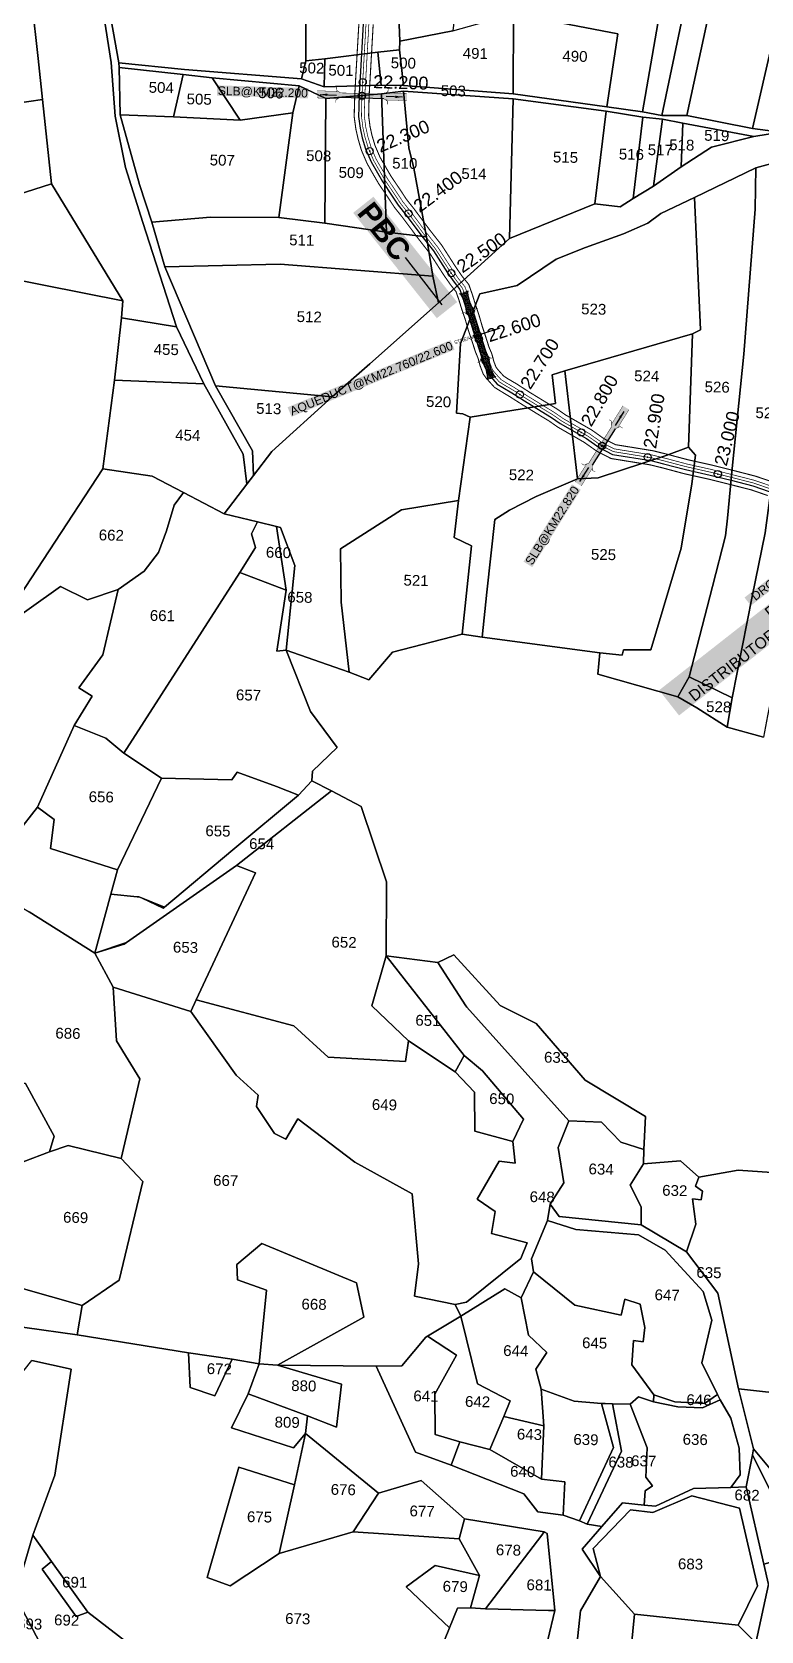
# Model space of a CAD drawing. Header units: inches. Extents: x 191080 to 197844, y 1603242 to 1613996.
# Drawn here: x 193348 to 194361, y 1606193 to 1608416 of the extents above; entities that cross this region are included whole.
import ezdxf
from ezdxf.enums import TextEntityAlignment as Align

# ---------------------------------------------------------------- set-up
doc = ezdxf.new("R2010")
doc.units = ezdxf.units.IN
doc.header["$LTSCALE"] = 15
doc.header["$MEASUREMENT"] = 0
doc.header["$PDMODE"] = 32
doc.header["$PDSIZE"] = 10
doc.linetypes.add('ACAD_ISO02W100', pattern=[15, 12, -3])
doc.linetypes.add('HIDDEN2', pattern=[0.1875, 0.125, -0.0625])
for name, color, linetype in [('CANAL1', 7, 'Continuous'), ('CSMark', 72, 'Continuous'), ('PAPER SIZE', 5, 'Continuous'), ('PLOT', 7, 'Continuous'), ('PLOT NO', 7, 'Continuous'), ('STRUCTURE', 5, 'Continuous'), ('text2', 7, 'Continuous')]:
    doc.layers.add(name, color=color, linetype=linetype)
doc.styles.get("Standard").update_dxf_attribs({"font": 'arial.ttf'})
doc.dimstyles.get("Standard").update_dxf_attribs({"dimtxt": 0.18, "dimasz": 0.18, "dimexe": 0.18, "dimexo": 0.0625, "dimgap": 0.09, "dimtad": 0, "dimtih": 1, "dimtoh": 1, "dimdec": 4, "dimzin": 0, "dimdsep": 46, "dimtxsty": 'Standard', "dimcen": 0.09, "dimadec": 0, "dimazin": 0, "dimtfac": 1, "dimtdec": 4, "dimtofl": 0, "dimtmove": 0, "dimatfit": 3, "dimfxl": 1, "dimtolj": 1, "dimtzin": 0, "dimarcsym": 0})

# ---------------------------------------------------------------- blocks, each defined once
blk = doc.blocks.new('SLB')
at = {"layer": 'STRUCTURE'}
h = blk.add_hatch(dxfattribs=at)
h.set_pattern_fill('DOTS', color=6, scale=20, angle=320.3722, style=0)
h.set_pattern_definition([(320.372247934, (-159.4327, -72.9564), (1.2786241598, 0.5641323054), [0, -1.25])])
h.paths.add_polyline_path([(769699.5, 1706871.1), (769699.5, 1706861.1), (769729.1, 1706861.1), (769732.1, 1706863.1), (769792.1, 1706863.1), (769795.1, 1706861.1), (769824.7, 1706861.1), (769824.7, 1706871.1), (769795.1, 1706871.1), (769792.1, 1706869.1), (769732.1, 1706869.1), (769729.1, 1706871.1)])
at = {"layer": 'STRUCTURE', "color": 6, "linetype": 'ACAD_ISO02W100', "ltscale": 0.5, "const_width": 0.5}
for points in [[(769699.5, 1706871.1), (769729.1, 1706871.1)], [(769795.1, 1706871.1), (769824.7, 1706871.1)], [(769699.5, 1706861.1), (769729.1, 1706861.1)], [(769795.1, 1706861.1), (769824.7, 1706861.1)]]:
    blk.add_lwpolyline(points, dxfattribs=at)
at = {"layer": 'STRUCTURE', "color": 6, "const_width": 0.628}
for points in [[(769726.1, 1706877.1), (769726.1, 1706873.1), (769732.1, 1706869.1), (769792.1, 1706869.1), (769798.1, 1706873.1), (769798.1, 1706877.1)], [(769726.1, 1706855.1), (769726.1, 1706859.1), (769732.1, 1706863.1), (769792.1, 1706863.1), (769798.1, 1706859.1), (769798.1, 1706855.1)]]:
    blk.add_lwpolyline(points, dxfattribs=at)
at = {"layer": 'STRUCTURE', "color": 6}
blk.add_lwpolyline([(769732.1, 1706863.1), (769792.1, 1706863.1)], dxfattribs=at)
blk.add_lwpolyline([(769732.1, 1706863.1), (769792.1, 1706863.1)], dxfattribs=at)
at = {"layer": 'STRUCTURE', "color": 0}
blk.add_circle((769762.1, 1706866.1), 1.24, dxfattribs=at)
for points in [[(769703.8, 1706866), (769726.7, 1706866)], [(769818.6, 1706865.8), (769795.7, 1706865.8)]]:
    blk.add_leader(points, dimstyle='Standard', override={"dimasz": 10, "dimgap": 0.09, "dimtad": 0}, dxfattribs=at)
blk = doc.blocks.new('AQUEDUCT')
at = {"layer": 'STRUCTURE'}
h = blk.add_hatch(dxfattribs=at)
h.set_pattern_fill('DASH', color=256, scale=8, angle=-90, style=0)
h.set_pattern_definition([(270, (-1706662.7411, 769762.6106), (1, -1), [1, -1])])
edge = h.paths.add_edge_path()
edge.add_spline(control_points=[(6.5, -63.1), (6.2, -62.6), (5.2, -61.2), (4.6, -58.3), (4.1, -54.4), (3.3, -48.8), (4.1, -41.4), (5.4, -35.8), (6, -33)], knot_values=[0, 0, 0, 0, 1.613557, 5.24513, 8.624976, 13.470124, 22.190216, 30.746377, 30.746377, 30.746377, 30.746377], degree=3, periodic=0)
edge.add_line((6, -33), (4, -30))
edge.add_line((4, -30), (4, 30))
edge.add_line((4, 30), (6, 33))
edge.add_spline(control_points=[(6, 33), (5.3, 35.8), (3.9, 41.3), (2.8, 48.7), (3.5, 54.4), (3.9, 58.3), (4.4, 61.2), (5.4, 62.6), (5.7, 63.1)], knot_values=[0, 0, 0, 0, 8.556161, 17.276253, 22.121402, 25.501247, 29.13282, 30.746377, 30.746377, 30.746377, 30.746377], degree=3, periodic=0)
edge.add_line((5.7, 63.1), (-6.5, 63.1))
edge.add_spline(control_points=[(-6.5, 63.1), (-6.2, 62.6), (-5.2, 61.2), (-4.6, 58.3), (-4.1, 54.4), (-3.3, 48.8), (-4.1, 41.4), (-5.4, 35.8), (-6, 33)], knot_values=[0, 0, 0, 0, 1.613557, 5.24513, 8.624976, 13.470124, 22.190216, 30.746377, 30.746377, 30.746377, 30.746377], degree=3, periodic=0)
edge.add_line((-6, 33), (-4, 30))
edge.add_line((-4, 30), (-4, -30))
edge.add_line((-4, -30), (-6, -33))
edge.add_spline(control_points=[(-6, -33), (-5.3, -35.8), (-3.9, -41.3), (-2.8, -48.7), (-3.5, -54.4), (-3.9, -58.3), (-4.4, -61.2), (-5.4, -62.6), (-5.7, -63.1)], knot_values=[0, 0, 0, 0, 8.556161, 17.276253, 22.121402, 25.501247, 29.13282, 30.746377, 30.746377, 30.746377, 30.746377], degree=3, periodic=0)
edge.add_line((-5.7, -63.1), (6.5, -63.1))
blk.add_circle((0, 0), 0.938)
at = {"layer": 'STRUCTURE', "const_width": 0.628}
for points in [[(-12, 36), (-8, 36), (-4, 30), (-4, -30), (-8, -36), (-12, -36)], [(12, 36), (8, 36), (4, 30), (4, -30), (8, -36), (12, -36)]]:
    blk.add_lwpolyline(points, dxfattribs=at)
at = {"layer": 'STRUCTURE', "color": 3}
for points in [[(-4, 30), (-4, -30)], [(-4, 30), (-4, -30)], [(4, 30), (4, -30)]]:
    blk.add_lwpolyline(points, dxfattribs=at)
at = {"layer": 'STRUCTURE'}
for points in [[(-6.5, 63.1), (-5.7, 61.7), (-4.7, 58.2), (-4.2, 54.9), (-3.6, 50.1), (-4.3, 41.4), (-6, 33)], [(5.7, 63.1), (4.8, 61.7), (3.9, 58.2), (3.5, 54.8), (3.1, 50), (4, 41.3), (6, 33)], [(-5.7, -63.1), (-4.8, -61.7), (-3.9, -58.2), (-3.5, -54.8), (-3.1, -50), (-4, -41.3), (-6, -33)], [(6.5, -63.1), (5.7, -61.7), (4.7, -58.2), (4.2, -54.9), (3.6, -50.1), (4.3, -41.4), (6, -33)]]:
    blk.add_spline(points, degree=3, dxfattribs=at)
at = {"layer": 'STRUCTURE', "color": 0}
blk.add_text('STREAM', height=5, dxfattribs=at).set_placement((-19.7, -0.1), align=Align.MIDDLE_CENTER)
for points in [[(32.5, 0.1), (5.8, 0)], [(0.4, -62), (0.1, -38.2)]]:
    blk.add_leader(points, dimstyle='Standard', override={"dimasz": 10, "dimgap": 0.09, "dimtad": 0}, dxfattribs=at)
blk = doc.blocks.new('PBC')
at = {"layer": 'STRUCTURE', "color": 5, "insert": (13.6, 8.7), "char_height": 30, "width": 181.057, "attachment_point": 1, "rotation": 325.6347, "bg_fill": 1, "box_fill_scale": 1.1, "bg_fill_color": 7, "bg_fill_true_color": 16777215, "bg_fill_transparency": 0}
blk.add_mtext('{\\fArial|b1|i0|c0|p34;\\C256;PBC}', dxfattribs=at)
at = {"layer": 'PAPER SIZE'}
blk.add_leader([(148.6, -102.5), (80.6, -54.7)], dimstyle='Standard', override={"dimasz": 40, "dimgap": 0.09, "dimtad": 0, "dimtfill": 2, "dimtfillclr": 5}, dxfattribs=at)

msp = doc.modelspace()

# ---------------------------------------------------------------- linework, layer by layer
at = {"layer": 'CANAL1', "color": 200, "const_width": 1.5}
for points in [[(193802.5, 1608427.1), (193798.2, 1608353.3), (193796.9, 1608330.3), (193796.3, 1608311), (193796, 1608297.7), (193798.3, 1608280.8), (193801.4, 1608266.9), (193806.1, 1608251), (193814, 1608232.6), (193823.1, 1608216.6), (193830.1, 1608204.6), (193843.9, 1608184.1), (193852.4, 1608171.2), (193863, 1608158), (193874.5, 1608142.6), (193885.1, 1608128.3), (193901.2, 1608107.7), (193920.5, 1608077.7), (193930, 1608064.1), (193937.5, 1608054.6), (193941.4, 1608043.6), (193945.4, 1608030.4), (193950.1, 1608016.8), (193955.1, 1607999.6), (193959.5, 1607986.5), (193964.7, 1607970.5), (193968.3, 1607961.8), (193970.9, 1607951.9), (193975.3, 1607940.1), (193979.6, 1607934.3), (193984.5, 1607928.8), (193991, 1607921.6), (193999.4, 1607916.4), (194011.7, 1607909), (194029.3, 1607897.8), (194052.7, 1607883.4), (194066.9, 1607874.8), (194078.9, 1607866.4), (194115.5, 1607845.3), (194133.3, 1607832.8), (194152.9, 1607822.7), (194207.1, 1607813.9), (194224.4, 1607809.7), (194254.9, 1607801.5), (194289.6, 1607793.8), (194318.7, 1607786.5), (194348.2, 1607779), (194370.8, 1607771.2)], [(193822.4, 1608426.2), (193818.2, 1608352.2), (193816.9, 1608329.5), (193816.3, 1608310.5), (193816.1, 1608298.8), (193818, 1608284.3), (193820.7, 1608271.9), (193824.9, 1608257.8), (193831.9, 1608241.5), (193840.5, 1608226.6), (193847.1, 1608215.2), (193860.6, 1608195.2), (193868.6, 1608183), (193878.8, 1608170.2), (193890.5, 1608154.5), (193901, 1608140.4), (193917.5, 1608119.4), (193937.2, 1608088.8), (193946, 1608076), (193955.3, 1608064.5), (193960.5, 1608049.8), (193964.5, 1608036.5), (193969.2, 1608022.9), (193974.2, 1608005.6), (193978.5, 1607992.8), (193983.4, 1607977.4), (193987.3, 1607968.3), (193990, 1607957.9), (193993.1, 1607949.7), (193995.2, 1607946.9), (193999.3, 1607942.2), (194004, 1607937.1), (194009.8, 1607933.4), (194022.2, 1607926.1), (194039.9, 1607914.7), (194063.1, 1607900.5), (194077.8, 1607891.6), (194089.7, 1607883.3), (194126.3, 1607862.2), (194143.6, 1607849.9), (194159.2, 1607841.9), (194211.1, 1607833.5), (194229.3, 1607829), (194259.6, 1607821), (194294.2, 1607813.3), (194323.6, 1607805.9), (194353.9, 1607798.1), (194377.3, 1607790.2)]]:
    msp.add_lwpolyline(points, dxfattribs=at)
at = {"layer": 'CANAL1', "color": 5}
msp.add_lwpolyline([(193808.4, 1608426.8), (193804.2, 1608353), (193802.9, 1608330.1), (193802.3, 1608310.9), (193802.1, 1608298), (193804.2, 1608281.9), (193807.2, 1608268.4), (193811.7, 1608253.1), (193819.4, 1608235.2), (193828.3, 1608219.6), (193835.2, 1608207.8), (193848.9, 1608187.4), (193857.3, 1608174.8), (193867.7, 1608161.6), (193879.3, 1608146.2), (193889.8, 1608131.9), (193906.1, 1608111.2), (193925.5, 1608081), (193934.8, 1608067.6), (193942.9, 1608057.6), (193947.1, 1608045.4), (193951.1, 1608032.2), (193955.8, 1608018.6), (193960.8, 1608001.4), (193965.2, 1607988.4), (193970.3, 1607972.6), (193974, 1607963.8), (193976.7, 1607953.7), (193980.7, 1607943), (193984.2, 1607938.1), (193988.9, 1607932.8), (193994.9, 1607926.2), (194002.5, 1607921.5), (194014.9, 1607914.1), (194032.5, 1607902.9), (194055.8, 1607888.6), (194070.2, 1607879.8), (194082.2, 1607871.5), (194118.7, 1607850.4), (194136.4, 1607837.9), (194154.8, 1607828.4), (194208.3, 1607819.8), (194225.9, 1607815.5), (194256.3, 1607807.4), (194291, 1607799.7), (194320.2, 1607792.4), (194349.9, 1607784.7), (194372.8, 1607776.9)], dxfattribs=at)
at = {"layer": 'CANAL1', "color": 1, "linetype": 'HIDDEN2', "ltscale": 4, "const_width": 1}
msp.add_lwpolyline([(193812.4, 1608426.6), (193808.2, 1608352.8), (193806.9, 1608329.9), (193806.3, 1608310.8), (193806.1, 1608298.3), (193808.1, 1608282.6), (193811, 1608269.4), (193815.5, 1608254.4), (193817.5, 1608249.8), (193823, 1608237), (193831.8, 1608221.6), (193838.6, 1608209.9), (193852.3, 1608189.6), (193860.5, 1608177.1), (193870.9, 1608164.1), (193882.5, 1608148.6), (193893, 1608134.3), (193909.3, 1608113.5), (193928.9, 1608083.2), (193931, 1608080.2), (193938, 1608070), (193946.4, 1608059.6), (193951, 1608046.7), (193954.9, 1608033.5), (193959.6, 1608019.8), (193964.6, 1608002.6), (193969, 1607989.7), (193974.1, 1607974), (193977.8, 1607965.1), (193980.5, 1607954.9), (193984.2, 1607944.9), (193987.4, 1607940.6), (193991.9, 1607935.5), (193997.5, 1607929.3), (194004.6, 1607924.9), (194017, 1607917.6), (194034.6, 1607906.3), (194057.9, 1607892), (194072.4, 1607883.2), (194084.3, 1607874.8), (194120.9, 1607853.7), (194138.5, 1607841.4), (194156, 1607832.3), (194209.1, 1607823.7), (194226.9, 1607819.3), (194257.3, 1607811.3), (194291.9, 1607803.5), (194301.5, 1607801.1), (194321.2, 1607796.2), (194351.1, 1607788.6), (194374, 1607780.7)], dxfattribs=at)
at = {"layer": 'CANAL1', "color": 5, "const_width": 1}
msp.add_lwpolyline([(193816.4, 1608426.4), (193812.2, 1608352.5), (193810.9, 1608329.7), (193810.3, 1608310.7), (193810.1, 1608298.5), (193812.1, 1608283.3), (193814.9, 1608270.4), (193819.3, 1608255.8), (193826.5, 1608238.8), (193835.3, 1608223.6), (193842, 1608212), (193855.6, 1608191.9), (193863.7, 1608179.5), (193874, 1608166.5), (193885.7, 1608150.9), (193896.2, 1608136.7), (193912.6, 1608115.9), (193932.2, 1608085.5), (193941.2, 1608072.4), (193949.9, 1608061.5), (193954.8, 1608047.9), (193958.7, 1608034.7), (193963.4, 1608021.1), (193968.4, 1608003.8), (193972.8, 1607990.9), (193977.8, 1607975.3), (193981.6, 1607966.4), (193984.3, 1607956.1), (193987.8, 1607946.8), (193990.5, 1607943.1), (193994.9, 1607938.2), (194000.1, 1607932.4), (194006.7, 1607928.3), (194019.1, 1607921), (194036.7, 1607909.7), (194060, 1607895.4), (194074.6, 1607886.5), (194086.5, 1607878.2), (194123, 1607857.1), (194140.5, 1607844.8), (194157.3, 1607836.1), (194209.9, 1607827.6), (194227.8, 1607823.2), (194258.2, 1607815.1), (194292.8, 1607807.4), (194322.1, 1607800.1), (194352.2, 1607792.4), (194375.3, 1607784.5)], dxfattribs=at)
at = {"layer": 'PLOT'}
for points in [[(193338.4, 1608936.4), (193366.9, 1608931.3), (193374.8, 1608943.7), (193424.7, 1608942), (193446.5, 1608909.7), (193410.4, 1608880.6), (193406.3, 1608831.3), (193399.3, 1608734.8), (193426, 1608584.8), (193437.3, 1608506.5), (193458.1, 1608373), (193463.7, 1608298.7), (193477.9, 1608227), (193502.3, 1608150.9), (193549, 1608005.7), (193472.4, 1608018.2), (193472.4, 1608018.2), (193474.4, 1608041.9), (193375.4, 1608204.3), (193362.9, 1608321.5), (193356.8, 1608378.5), (193348, 1608457.7)], [(193445, 1608505.1), (193468.7, 1608372.7), (193469.1, 1608366.2), (193470.7, 1608300.3), (193497.8, 1608203.7), (193514.6, 1608151.4), (193532.6, 1608089.1), (193603.2, 1607923.5), (193654.6, 1607833.3), (193656.1, 1607799.2), (193656.1, 1607799.2), (193646.9, 1607787), (193641.7, 1607828.6), (193587.2, 1607926.7), (193549, 1608005.7), (193502.3, 1608150.9), (193477.9, 1608227), (193463.7, 1608298.7), (193458.1, 1608373), (193437.3, 1608506.5)], [(194388.7, 1608276.3), (194351.4, 1608270.2), (194252.9, 1608288.9), (194224.3, 1608294.2), (194197.2, 1608297.2), (194146, 1608305.7), (194016.9, 1608322.6), (193864.6, 1608333.2), (193833.8, 1608329.8), (193756.7, 1608323.1), (193719.6, 1608340.5), (193598.7, 1608351.8), (193558.2, 1608356.7), (193469.1, 1608366.2), (193468.7, 1608372.7), (193560.3, 1608363.6), (193722.6, 1608350.5), (193754.3, 1608339.5), (193833.5, 1608341.7), (193864.4, 1608341), (194016.8, 1608329.7), (194147.2, 1608311.3), (194196.8, 1608304.6), (194223.8, 1608299.3), (194258.2, 1608299.5), (194349.6, 1608281.3), (194388.7, 1608276.3)], [(194426.8, 1608246.7), (194354.3, 1608226.7), (194268.9, 1608185.7), (194222, 1608163.3), (194204, 1608149.8), (194170.5, 1608134.8), (194117.6, 1608115.9), (194076.6, 1608100), (194022.7, 1608063.2), (193970.8, 1608051.7), (193943.6, 1607982.5), (193938.2, 1607885.7), (193946.9, 1607884.7), (193957.1, 1607880), (193940.8, 1607764.1), (193861.8, 1607751.2), (193776.9, 1607697.1), (193778.1, 1607623.1), (193789, 1607525.8), (193778.4, 1607529.5), (193701.5, 1607556.4), (193713.5, 1607674), (193693.4, 1607727), (193688, 1607728.3), (193661.7, 1607734.7), (193615.2, 1607746), (193646.9, 1607787), (193656.1, 1607799.2), (193681.3, 1607832.5), (193765.2, 1607908.6), (193817.8, 1607954.1), (193913.1, 1608039.2), (194011.7, 1608128.4), (194130.5, 1608176.6), (194165.9, 1608172.5), (194183.8, 1608184), (194212, 1608201.3), (194250.5, 1608227.9), (194292.6, 1608255.5), (194351.4, 1608270.2), (194388.7, 1608276.3)], [(194376.4, 1606830.1), (194329.6, 1606833.4), (194275, 1606823.8), (194249.7, 1606846.5), (194198, 1606842.1), (194198.8, 1606862.3), (194200.7, 1606908), (194116.9, 1606958.3), (194048.9, 1607037.3), (193999.1, 1607062.3), (193934.4, 1607132.8), (193912.2, 1607122), (193840.5, 1607131.5), (193840.9, 1607234), (193805.7, 1607339), (193764.6, 1607360.7), (193737, 1607374.6), (193738, 1607388.1), (193772.2, 1607420.8), (193735.3, 1607471.2), (193701.5, 1607556.4), (193778.4, 1607529.5), (193789, 1607525.8), (193816.3, 1607515), (193849.2, 1607553.3), (193946.2, 1607578.4), (193974, 1607574.1), (194137.2, 1607552.5), (194134.7, 1607522.7), (194245.9, 1607491.6), (194272.1, 1607475.9), (194314.2, 1607449.3), (194364.9, 1607435.4)], [(193298.6, 1607265.9), (193355.6, 1607337.8), (193378.9, 1607320.8), (193374, 1607280.5), (193467.1, 1607250.7), (193457.8, 1607217), (193435.5, 1607135.3), (193344, 1607192.3)], [(193192.2, 1606635.2), (193411.1, 1606604.6), (193565.8, 1606579.3), (193568.2, 1606531.2), (193602.1, 1606519.8), (193626.5, 1606570.5), (193663.8, 1606564.1), (193648.4, 1606522.7), (193625.5, 1606475.4), (193711.5, 1606447.3), (193728.5, 1606467.5), (193712.8, 1606395.9), (193635.5, 1606420.4), (193591.8, 1606267), (193623.4, 1606255.6), (193691.9, 1606300.7), (193794.6, 1606330.9), (193941.9, 1606321), (193970.2, 1606270.1), (193908.5, 1606283.8), (193868.3, 1606254), (193928.3, 1606197.4), (193885.4, 1606091.1)], [(193494.9, 1606165.5), (193425.9, 1606218.8), (193375.2, 1606289.5), (193349.1, 1606326), (193379.8, 1606409.6), (193402.6, 1606556.8), (193347.9, 1606568.7)], [(194055.3, 1606139.9), (194075, 1606221.1), (194075, 1606221.1), (194064.2, 1606328.3), (194060, 1606330.5), (193949.3, 1606348.6), (193889.1, 1606401.9), (193829.9, 1606384.3), (193728.5, 1606467.5), (193731.3, 1606491.8), (193771.5, 1606476.2), (193778.2, 1606536), (193689.2, 1606562.5), (193826.7, 1606561.1), (193881.3, 1606441.4), (193930.6, 1606423.4), (194032, 1606383.4), (194051.4, 1606358.6), (194086.3, 1606353.9), (194109.3, 1606345.9), (194120, 1606341.5), (194140.1, 1606338), (194112.7, 1606306.6), (194138.2, 1606268.7), (194110.4, 1606221), (194097.2, 1606094.9)], [(194491.5, 1606156), (194462.9, 1606224.4), (194393.1, 1606293.7), (194379.7, 1606377), (194349.7, 1606437.9), (194350.8, 1606446.1), (194402, 1606385), (194433.5, 1606297.5), (194475.1, 1606234), (194481.4, 1606221.3), (194490.7, 1606189)], [(194169.5, 1606050.6), (194185.6, 1606216.1), (194329.9, 1606200.8), (194354.4, 1606176.4)]]:
    msp.add_lwpolyline(points, dxfattribs=at)
for points in [[(193855.2, 1608508.1), (193851.5, 1608760.8), (193866.6, 1608750.6), (193970.5, 1608741.2), (193933.1, 1608417.2), (193859.2, 1608402.6), (193855.2, 1608508.1)], [(194265, 1608697.7), (194196.8, 1608304.6), (194147.2, 1608311.3), (194162.4, 1608412.8), (194017.2, 1608440.7), (194135, 1608553.1), (194222.4, 1608660.4), (194265, 1608697.7)], [(194223.8, 1608299.3), (194196.8, 1608304.6), (194265, 1608697.7), (194304.8, 1608685.9), (194223.8, 1608299.3)], [(194258.2, 1608299.5), (194223.8, 1608299.3), (194304.8, 1608685.9), (194341.5, 1608683.1), (194258.2, 1608299.5)], [(194349.6, 1608281.3), (194258.2, 1608299.5), (194341.5, 1608683.1), (194438.8, 1608667.7), (194349.6, 1608281.3)], [(194475.4, 1608661), (194388.7, 1608276.3), (194349.6, 1608281.3), (194438.8, 1608667.7), (194475.4, 1608661)], [(193722.6, 1608350.5), (193560.3, 1608363.6), (193468.7, 1608372.7), (193445, 1608505.1), (193565.9, 1608529.5), (193648.5, 1608551.1), (193697.1, 1608561.7), (193749.5, 1608559.3), (193729, 1608502.7), (193728.6, 1608375.7), (193722.6, 1608350.5)], [(192941.7, 1608441), (193141.6, 1608446.2), (193184.1, 1608448.7), (193348, 1608457.7), (193356.8, 1608378.5), (193362.9, 1608321.5), (193248.2, 1608305.2), (193254.9, 1608166.1), (193375.4, 1608204.3), (193474.4, 1608041.9), (193252.2, 1608086.1), (192941.5, 1608093.9), (192812.7, 1608096.1), (192780.3, 1608238.2), (192789.6, 1608333.9), (192793.5, 1608342.8), (192862, 1608502.9), (192941.7, 1608441)], [(193728.6, 1608375.7), (193729, 1608502.7), (193855.2, 1608508.1), (193859.2, 1608402.6), (193859, 1608390.9), (193828.9, 1608387.5), (193755.1, 1608378.3), (193728.6, 1608375.7)], [(194017.2, 1608440.7), (194016.8, 1608329.7), (193864.4, 1608341), (193859, 1608390.9), (193859.2, 1608402.6), (193933.1, 1608417.2), (194017.2, 1608440.7)], [(194147.2, 1608311.3), (194016.8, 1608329.7), (194017.2, 1608440.7), (194162.4, 1608412.8), (194147.2, 1608311.3)], [(193754.3, 1608339.5), (193755.1, 1608378.3), (193828.9, 1608387.5), (193833.5, 1608341.7), (193754.3, 1608339.5)], [(193833.5, 1608341.7), (193828.9, 1608387.5), (193859, 1608390.9), (193864.4, 1608341), (193833.5, 1608341.7)], [(193558.2, 1608356.7), (193544.9, 1608297.6), (193470.7, 1608300.3), (193469.1, 1608366.2), (193558.2, 1608356.7)], [(193598.7, 1608351.8), (193637.4, 1608293), (193544.9, 1608297.6), (193558.2, 1608356.7), (193598.7, 1608351.8)], [(193722.6, 1608350.5), (193728.6, 1608375.7), (193755.1, 1608378.3), (193754.3, 1608339.5), (193722.6, 1608350.5)], [(193719.6, 1608340.5), (193710.5, 1608303.1), (193637.4, 1608293), (193598.7, 1608351.8), (193719.6, 1608340.5)], [(193756.7, 1608323.1), (193755.3, 1608149.6), (193691.3, 1608157.7), (193710.5, 1608303.1), (193719.6, 1608340.5), (193756.7, 1608323.1)], [(193375.4, 1608204.3), (193254.9, 1608166.1), (193248.2, 1608305.2), (193362.9, 1608321.5), (193375.4, 1608204.3)], [(193841, 1608137.3), (193755.3, 1608149.6), (193756.7, 1608323.1), (193833.8, 1608329.8), (193841, 1608137.3)], [(193841, 1608137.3), (193833.8, 1608329.8), (193864.6, 1608333.2), (193871.9, 1608254.4), (193879, 1608226.2), (193896.7, 1608130.7), (193841, 1608137.3)], [(193905.4, 1608076), (193896.7, 1608130.7), (193879, 1608226.2), (193871.9, 1608254.4), (193864.6, 1608333.2), (194016.9, 1608322.6), (194011.7, 1608128.4), (193913.1, 1608039.2), (193905.4, 1608076)], [(194146, 1608305.7), (194130.5, 1608176.6), (194011.7, 1608128.4), (194016.9, 1608322.6), (194146, 1608305.7)], [(193710.5, 1608303.1), (193691.3, 1608157.7), (193596.4, 1608158.1), (193514.6, 1608151.4), (193497.8, 1608203.7), (193470.7, 1608300.3), (193544.9, 1608297.6), (193637.4, 1608293), (193710.5, 1608303.1)], [(194197.2, 1608297.2), (194183.8, 1608184), (194165.9, 1608172.5), (194130.5, 1608176.6), (194146, 1608305.7), (194197.2, 1608297.2)], [(194224.3, 1608294.2), (194212, 1608201.3), (194183.8, 1608184), (194197.2, 1608297.2), (194224.3, 1608294.2)], [(194250.5, 1608227.9), (194212, 1608201.3), (194224.3, 1608294.2), (194252.9, 1608288.9), (194250.5, 1608227.9)], [(194250.5, 1608227.9), (194252.9, 1608288.9), (194351.4, 1608270.2), (194292.6, 1608255.5), (194250.5, 1608227.9)], [(194426.8, 1608246.7), (194416.2, 1608134.5), (194401.6, 1607994.2), (194380.9, 1607819.6), (194367.1, 1607719.4), (194349.3, 1607631), (194321.2, 1607490.2), (194261.5, 1607519.3), (194294.2, 1607644.7), (194312.2, 1607715), (194315, 1607739.6), (194321.4, 1607808.6), (194337.5, 1607967.5), (194353.5, 1608169.5), (194354.3, 1608226.7), (194426.8, 1608246.7)], [(194463.1, 1608244.2), (194452.7, 1608142.1), (194413.3, 1607804.8), (194399, 1607680.2), (194412.8, 1607673.2), (194370.7, 1607465.2), (194364.9, 1607435.4), (194314.2, 1607449.3), (194321.2, 1607490.2), (194349.3, 1607631), (194367.1, 1607719.4), (194380.9, 1607819.6), (194401.6, 1607994.2), (194416.2, 1608134.5), (194426.8, 1608246.7), (194463.1, 1608244.2)], [(194354.3, 1608226.7), (194353.5, 1608169.5), (194337.5, 1607967.5), (194321.4, 1607808.6), (194315, 1607739.6), (194312.2, 1607715), (194294.2, 1607644.7), (194261.5, 1607519.3), (194245.9, 1607491.6), (194134.7, 1607522.7), (194137.2, 1607552.5), (194168.5, 1607549.1), (194170.3, 1607556.9), (194208.2, 1607556.8), (194250.4, 1607697.9), (194265.3, 1607787.3), (194270.6, 1607827.4), (194260.6, 1607838.6), (194266.4, 1607996.1), (194277.2, 1608001.7), (194268.9, 1608185.7), (194354.3, 1608226.7)], [(194268.9, 1608185.7), (194277.2, 1608001.7), (194266.4, 1607996.1), (194088.7, 1607944.7), (194071.3, 1607938.8), (194075.9, 1607899.2), (193957.1, 1607880), (193946.9, 1607884.7), (193938.2, 1607885.7), (193943.6, 1607982.5), (193970.8, 1608051.7), (194022.7, 1608063.2), (194076.6, 1608100), (194117.6, 1608115.9), (194170.5, 1608134.8), (194204, 1608149.8), (194222, 1608163.3), (194268.9, 1608185.7)], [(193896.7, 1608130.7), (193905.4, 1608076), (193693.1, 1608093), (193532.6, 1608089.1), (193514.6, 1608151.4), (193596.4, 1608158.1), (193691.3, 1608157.7), (193755.3, 1608149.6), (193841, 1608137.3), (193896.7, 1608130.7)], [(193297.1, 1607580.5), (193198.4, 1607660.1), (193087.6, 1607749.2), (192990.3, 1607793.5), (192927.5, 1607817.9), (192883.5, 1607887.7), (192849.8, 1607943.4), (192847.9, 1607949.3), (192812.7, 1608096.1), (192941.5, 1608093.9), (193252.2, 1608086.1), (193474.4, 1608041.9), (193472.4, 1608018.2), (193462.7, 1607931.4), (193446.8, 1607808.2), (193297.1, 1607580.5)], [(193532.6, 1608089.1), (193693.1, 1608093), (193905.4, 1608076), (193913.1, 1608039.2), (193817.8, 1607954.1), (193765.2, 1607908.6), (193603.2, 1607923.5), (193532.6, 1608089.1)], [(193462.7, 1607931.4), (193472.4, 1608018.2), (193549, 1608005.7), (193587.2, 1607926.7), (193462.7, 1607931.4)], [(194266.4, 1607996.1), (194260.6, 1607838.6), (194229.6, 1607826.9), (194135.2, 1607795.9), (194106.6, 1607794.2), (194088.7, 1607944.7), (194266.4, 1607996.1)], [(193957.1, 1607880), (194075.9, 1607899.2), (194071.3, 1607938.8), (194088.7, 1607944.7), (194106.6, 1607794.2), (194048.9, 1607769.7), (194011.9, 1607750.7), (193991.5, 1607738.1), (193980.4, 1607637), (193974, 1607574.1), (193946.2, 1607578.4), (193959.2, 1607701.3), (193935, 1607712.8), (193940.8, 1607764.1), (193957.1, 1607880)], [(193646.9, 1607787), (193615.2, 1607746), (193558.9, 1607775.3), (193515, 1607798), (193446.8, 1607808.2), (193462.7, 1607931.4), (193587.2, 1607926.7), (193641.7, 1607828.6), (193646.9, 1607787)], [(193603.2, 1607923.5), (193765.2, 1607908.6), (193681.3, 1607832.5), (193656.1, 1607799.2), (193654.6, 1607833.3), (193603.2, 1607923.5)], [(193974, 1607574.1), (193980.4, 1607637), (193991.5, 1607738.1), (194011.9, 1607750.7), (194048.9, 1607769.7), (194106.6, 1607794.2), (194135.2, 1607795.9), (194229.6, 1607826.9), (194260.6, 1607838.6), (194270.6, 1607827.4), (194265.3, 1607787.3), (194250.4, 1607697.9), (194208.2, 1607556.8), (194170.3, 1607556.9), (194168.5, 1607549.1), (194137.2, 1607552.5), (193974, 1607574.1)], [(193446.8, 1607808.2), (193515, 1607798), (193558.9, 1607775.3), (193545.8, 1607757.9), (193535, 1607722.2), (193524.1, 1607692), (193504.1, 1607665.9), (193467.8, 1607640.4), (193425.3, 1607626), (193387.6, 1607644.9), (193297.1, 1607580.5), (193446.8, 1607808.2)], [(193661.7, 1607734.7), (193653.4, 1607717.9), (193658.9, 1607698.8), (193636.9, 1607664.3), (193475.6, 1607413.3), (193451, 1607433.9), (193406.8, 1607451.4), (193431.8, 1607492.5), (193413.2, 1607504.1), (193446.6, 1607549.9), (193467.8, 1607640.4), (193504.1, 1607665.9), (193524.1, 1607692), (193535, 1607722.2), (193545.8, 1607757.9), (193558.9, 1607775.3), (193615.2, 1607746), (193661.7, 1607734.7)], [(193789, 1607525.8), (193778.1, 1607623.1), (193776.9, 1607697.1), (193861.8, 1607751.2), (193940.8, 1607764.1), (193935, 1607712.8), (193959.2, 1607701.3), (193946.2, 1607578.4), (193849.2, 1607553.3), (193816.3, 1607515), (193789, 1607525.8)], [(193661.7, 1607734.7), (193688, 1607728.3), (193701.5, 1607639.6), (193636.9, 1607664.3), (193658.9, 1607698.8), (193653.4, 1607717.9), (193661.7, 1607734.7)], [(193701.5, 1607639.6), (193688, 1607728.3), (193693.4, 1607727), (193713.5, 1607674), (193701.5, 1607556.4), (193688.3, 1607554.8), (193701.5, 1607639.6)], [(193475.6, 1607413.3), (193636.9, 1607664.3), (193701.5, 1607639.6), (193688.3, 1607554.8), (193701.5, 1607556.4), (193735.3, 1607471.2), (193772.2, 1607420.8), (193738, 1607388.1), (193737, 1607374.6), (193718.4, 1607354.6), (193687.9, 1607366.6), (193633.2, 1607386.8), (193625.7, 1607376.1), (193528.1, 1607378.5), (193475.6, 1607413.3)], [(193133.3, 1607309.5), (193138.2, 1607342.1), (193163, 1607499.2), (193297.1, 1607580.5), (193387.6, 1607644.9), (193425.3, 1607626), (193467.8, 1607640.4), (193446.6, 1607549.9), (193413.2, 1607504.1), (193431.8, 1607492.5), (193406.8, 1607451.4), (193355.6, 1607337.8), (193298.6, 1607265.9), (193133.3, 1607309.5)], [(194245.9, 1607491.6), (194261.5, 1607519.3), (194321.2, 1607490.2), (194314.2, 1607449.3), (194272.1, 1607475.9), (194245.9, 1607491.6)], [(193467.1, 1607250.7), (193374, 1607280.5), (193378.9, 1607320.8), (193355.6, 1607337.8), (193406.8, 1607451.4), (193451, 1607433.9), (193475.6, 1607413.3), (193528.1, 1607378.5), (193467.1, 1607250.7)], [(193457.8, 1607217), (193467.1, 1607250.7), (193528.1, 1607378.5), (193625.7, 1607376.1), (193633.2, 1607386.8), (193687.9, 1607366.6), (193718.4, 1607354.6), (193627.2, 1607278.5), (193532.3, 1607199.2), (193500.2, 1607211.8), (193496.6, 1607213.4), (193494.4, 1607213.6), (193457.8, 1607217)], [(193500.2, 1607211.8), (193530.6, 1607197.7), (193532.3, 1607199.2), (193627.2, 1607278.5), (193718.4, 1607354.6), (193737, 1607374.6), (193764.6, 1607360.7), (193632.5, 1607256.7), (193479.7, 1607149.8), (193435.5, 1607135.3), (193457.8, 1607217), (193494.4, 1607213.6), (193496.6, 1607213.4), (193500.2, 1607211.8)], [(193576.4, 1607070.1), (193658.9, 1607246.7), (193632.5, 1607256.7), (193764.6, 1607360.7), (193805.7, 1607339), (193840.9, 1607234), (193840.5, 1607131.5), (193820.7, 1607061.8), (193871.6, 1607013.1), (193867.5, 1606984.3), (193759.7, 1606990.4), (193712.2, 1607034), (193576.4, 1607070.1)], [(193435.5, 1607135.3), (193476.2, 1607147.4), (193479.7, 1607149.8), (193632.5, 1607256.7), (193658.9, 1607246.7), (193576.4, 1607070.1), (193568.9, 1607054), (193461.2, 1607087.7), (193435.5, 1607135.3)], [(193532.3, 1607199.2), (193530.6, 1607197.7), (193500.2, 1607211.8), (193532.3, 1607199.2)], [(193532.3, 1607199.2), (193530.6, 1607197.7), (193500.2, 1607211.8), (193532.3, 1607199.2)], [(193435.5, 1607135.3), (193461.2, 1607087.7), (193465.8, 1607013.3), (193498, 1606960.3), (193471.9, 1606849.7), (193398.6, 1606867.5), (193372.3, 1606859.1), (193379, 1606880.9), (193338.9, 1606953.7), (193263.3, 1606966.5), (193267.5, 1607015.2), (193238.5, 1607022.7), (193236.7, 1607158.7), (193199.5, 1607161.3), (193208, 1607199.7), (193326.4, 1607197.4), (193336.2, 1607197.2), (193344, 1607192.3), (193435.5, 1607135.3)], [(193479.7, 1607149.8), (193476.2, 1607147.4), (193435.5, 1607135.3), (193479.7, 1607149.8)], [(193479.7, 1607149.8), (193476.2, 1607147.4), (193435.5, 1607135.3), (193479.7, 1607149.8)], [(193948.9, 1606992.9), (193936.5, 1606970.1), (193871.6, 1607013.1), (193820.7, 1607061.8), (193840.5, 1607131.5), (193948.9, 1606992.9)], [(193944.4, 1606630.3), (193936.3, 1606646.9), (193952.2, 1606649.9), (194027.8, 1606710.5), (194036.4, 1606732.2), (193986.9, 1606745.6), (193991.8, 1606775.8), (193966.7, 1606793), (193997.3, 1606846.1), (194019.9, 1606843.3), (194016.6, 1606873.3), (194031.2, 1606904.5), (193974.3, 1606971.5), (193948.9, 1606992.9), (193840.5, 1607131.5), (193912.2, 1607122), (193951.3, 1607061.9), (193952.7, 1607059.9), (194094.4, 1606901.8), (194079.4, 1606864.8), (194087.5, 1606815.6), (194068.5, 1606786.1), (194064.5, 1606763.6), (194042.3, 1606710.1), (194045, 1606691.9), (194028, 1606656), (194005.5, 1606668.5), (193944.4, 1606630.3)], [(193912.2, 1607122), (193934.4, 1607132.8), (193999.1, 1607062.3), (194048.9, 1607037.3), (194116.9, 1606958.3), (194200.7, 1606908), (194198.8, 1606862.3), (194166.4, 1606872.4), (194139.6, 1606900.1), (194094.4, 1606901.8), (193952.7, 1607059.9), (193951.3, 1607061.9), (193912.2, 1607122)], [(193689.2, 1606562.5), (193809.2, 1606628.9), (193799.3, 1606677), (193667.6, 1606731.6), (193632.8, 1606702.3), (193634, 1606681), (193673.9, 1606666.4), (193663.8, 1606564.1), (193626.5, 1606570.5), (193565.8, 1606579.3), (193411.1, 1606604.6), (193418, 1606645.5), (193469.5, 1606680.7), (193502, 1606817.6), (193471.9, 1606849.7), (193498, 1606960.3), (193465.8, 1607013.3), (193461.2, 1607087.7), (193568.9, 1607054), (193631.8, 1606965.3), (193662.5, 1606937.5), (193660.1, 1606922.1), (193685.1, 1606884.6), (193701, 1606876.5), (193717.7, 1606904.6), (193797.1, 1606844.5), (193876.5, 1606800.4), (193885.3, 1606703.2), (193879.7, 1606658.5), (193936.3, 1606646.9), (193944.4, 1606630.3), (193898.1, 1606602.8), (193895.8, 1606601.5), (193862.4, 1606561.4), (193826.7, 1606561.1), (193689.2, 1606562.5)], [(193936.3, 1606646.9), (193879.7, 1606658.5), (193885.3, 1606703.2), (193876.5, 1606800.4), (193797.1, 1606844.5), (193717.7, 1606904.6), (193701, 1606876.5), (193685.1, 1606884.6), (193660.1, 1606922.1), (193662.5, 1606937.5), (193631.8, 1606965.3), (193568.9, 1607054), (193576.4, 1607070.1), (193712.2, 1607034), (193759.7, 1606990.4), (193867.5, 1606984.3), (193871.6, 1607013.1), (193936.5, 1606970.1), (193963.2, 1606941.9), (193963.6, 1606887.7), (194016.6, 1606873.3), (194019.9, 1606843.3), (193997.3, 1606846.1), (193966.7, 1606793), (193991.8, 1606775.8), (193986.9, 1606745.6), (194036.4, 1606732.2), (194027.8, 1606710.5), (193952.2, 1606649.9), (193936.3, 1606646.9)], [(193936.5, 1606970.1), (193948.9, 1606992.9), (193974.3, 1606971.5), (194031.2, 1606904.5), (194016.6, 1606873.3), (193963.6, 1606887.7), (193963.2, 1606941.9), (193936.5, 1606970.1)], [(193223.2, 1606700.5), (193204.5, 1606665.7), (193139.7, 1606674.7), (193263.3, 1606966.5), (193338.9, 1606953.7), (193379, 1606880.9), (193372.3, 1606859.1), (193336, 1606845.1), (193325.9, 1606791.3), (193305.5, 1606774.1), (193285.2, 1606683), (193223.2, 1606700.5)], [(194068.5, 1606786.1), (194087.5, 1606815.6), (194079.4, 1606864.8), (194094.4, 1606901.8), (194139.6, 1606900.1), (194166.4, 1606872.4), (194198.8, 1606862.3), (194198, 1606842.1), (194179.4, 1606812.6), (194194.9, 1606782.4), (194195.1, 1606757.6), (194081, 1606769), (194068.5, 1606786.1)], [(193372.3, 1606859.1), (193398.6, 1606867.5), (193471.9, 1606849.7), (193502, 1606817.6), (193469.5, 1606680.7), (193418, 1606645.5), (193285.2, 1606683), (193305.5, 1606774.1), (193325.9, 1606791.3), (193336, 1606845.1), (193372.3, 1606859.1)], [(194195.1, 1606757.6), (194194.9, 1606782.4), (194179.4, 1606812.6), (194198, 1606842.1), (194249.7, 1606846.5), (194275, 1606823.8), (194270.2, 1606811.2), (194280.1, 1606804.3), (194278.5, 1606792.3), (194266, 1606793.5), (194270.9, 1606758.3), (194258.1, 1606719.7), (194195.1, 1606757.6)], [(194258.1, 1606719.7), (194270.9, 1606758.3), (194266, 1606793.5), (194278.5, 1606792.3), (194280.1, 1606804.3), (194270.2, 1606811.2), (194275, 1606823.8), (194329.6, 1606833.4), (194376.4, 1606830.1), (194468.9, 1606711.9), (194433.7, 1606664.8), (194476.9, 1606575), (194409.7, 1606520.5), (194330.2, 1606529.3), (194301.4, 1606662.3), (194258.1, 1606719.7)], [(194064.5, 1606763.6), (194064.5, 1606763.6), (194068.5, 1606786.1), (194081, 1606769), (194195.1, 1606757.6), (194258.1, 1606719.7), (194301.4, 1606662.3), (194330.2, 1606529.3), (194350.8, 1606446.1), (194349.7, 1606437.9), (194340.8, 1606393.1), (194319.4, 1606392.4), (194332.5, 1606410.1), (194330.9, 1606447), (194319.7, 1606488.6), (194304.8, 1606514), (194301.2, 1606521.6), (194279.4, 1606565.5), (194292.9, 1606624.7), (194281.1, 1606664.8), (194228.3, 1606722), (194191.3, 1606743.6), (194104.1, 1606751.1), (194064.5, 1606763.6)], [(194212.6, 1606521.2), (194182, 1606562.6), (194184, 1606596.8), (194197.7, 1606595), (194200, 1606614.9), (194193.4, 1606647.3), (194172.1, 1606654.3), (194167.1, 1606631.9), (194102.7, 1606645.6), (194045, 1606691.9), (194042.3, 1606710.1), (194064.5, 1606763.6), (194104.1, 1606751.1), (194191.3, 1606743.6), (194228.3, 1606722), (194281.1, 1606664.8), (194292.9, 1606624.7), (194279.4, 1606565.5), (194301.2, 1606521.6), (194282.8, 1606509.1), (194241.7, 1606511.4), (194212.6, 1606521.2)], [(193663.8, 1606564.1), (193673.9, 1606666.4), (193634, 1606681), (193632.8, 1606702.3), (193667.6, 1606731.6), (193799.3, 1606677), (193809.2, 1606628.9), (193689.2, 1606562.5), (193663.8, 1606564.1)], [(193223.2, 1606700.5), (193285.2, 1606683), (193418, 1606645.5), (193411.1, 1606604.6), (193192.2, 1606635.2), (193204.5, 1606665.7), (193223.2, 1606700.5)], [(194056.1, 1606529.1), (194048.5, 1606556.7), (194063.9, 1606579.9), (194038.5, 1606604.2), (194028, 1606656), (194045, 1606691.9), (194102.7, 1606645.6), (194167.1, 1606631.9), (194172.1, 1606654.3), (194193.4, 1606647.3), (194200, 1606614.9), (194197.7, 1606595), (194184, 1606596.8), (194182, 1606562.6), (194212.6, 1606521.2), (194212.1, 1606511.5), (194191.4, 1606518.2), (194179.8, 1606508.2), (194154.9, 1606508.8), (194144.9, 1606509), (194139.9, 1606509.3), (194101.9, 1606512.2), (194056.1, 1606529.1)], [(194003.8, 1606491), (194012.9, 1606512.8), (193967.4, 1606536.4), (193944.4, 1606630.3), (194005.5, 1606668.5), (194028, 1606656), (194038.5, 1606604.2), (194063.9, 1606579.9), (194048.5, 1606556.7), (194056.1, 1606529.1), (194059.6, 1606478.2), (194003.8, 1606491)], [(193898.1, 1606602.8), (193944.4, 1606630.3), (193967.4, 1606536.4), (194012.9, 1606512.8), (194003.8, 1606491), (193984.6, 1606445), (193942.9, 1606455.6), (193908.7, 1606466.1), (193908.2, 1606522), (193938.4, 1606576.4), (193898.1, 1606602.8)], [(193826.7, 1606561.1), (193862.4, 1606561.4), (193895.8, 1606601.5), (193898.1, 1606602.8), (193938.4, 1606576.4), (193908.2, 1606522), (193908.7, 1606466.1), (193942.9, 1606455.6), (193930.6, 1606423.4), (193881.3, 1606441.4), (193826.7, 1606561.1)], [(193565.8, 1606579.3), (193626.5, 1606570.5), (193602.1, 1606519.8), (193568.2, 1606531.2), (193565.8, 1606579.3)], [(193349.1, 1606326), (193324.9, 1606241.6), (193219.1, 1606335.7), (193254, 1606450.7), (193347.9, 1606568.7), (193402.6, 1606556.8), (193402.6, 1606556.8), (193379.8, 1606409.6), (193349.1, 1606326)], [(193402.6, 1606556.8), (193379.8, 1606409.6), (193349.1, 1606326), (193379.8, 1606409.6), (193402.6, 1606556.8)], [(193402.6, 1606556.8), (193379.8, 1606409.6), (193349.1, 1606326), (193379.8, 1606409.6), (193402.6, 1606556.8)], [(193663.8, 1606564.1), (193689.2, 1606562.5), (193778.2, 1606536), (193771.5, 1606476.2), (193731.3, 1606491.8), (193648.4, 1606522.7), (193663.8, 1606564.1)], [(193648.4, 1606522.7), (193731.3, 1606491.8), (193728.5, 1606467.5), (193711.5, 1606447.3), (193625.5, 1606475.4), (193648.4, 1606522.7)], [(194059.6, 1606478.2), (194056.1, 1606529.1), (194101.9, 1606512.2), (194139.9, 1606509.3), (194156.5, 1606447.7), (194109.3, 1606345.9), (194086.3, 1606353.9), (194088.9, 1606400.4), (194056.3, 1606404.1), (194059.6, 1606478.2)], [(194319.4, 1606392.4), (194267.8, 1606390.8), (194214.9, 1606366.3), (194199, 1606367.9), (194200.5, 1606387.9), (194210.6, 1606394.8), (194201.4, 1606406.7), (194203, 1606447.6), (194179.8, 1606508.2), (194191.4, 1606518.2), (194212.1, 1606511.5), (194245.9, 1606504.3), (194280.3, 1606503.2), (194304.8, 1606514), (194319.7, 1606488.6), (194330.9, 1606447), (194332.5, 1606410.1), (194319.4, 1606392.4)], [(194212.1, 1606511.5), (194212.6, 1606521.2), (194241.7, 1606511.4), (194282.8, 1606509.1), (194301.2, 1606521.6), (194304.8, 1606514), (194280.3, 1606503.2), (194245.9, 1606504.3), (194212.1, 1606511.5)], [(194409.7, 1606520.5), (194457.7, 1606487.1), (194518.6, 1606396.7), (194545, 1606334.5), (194433.5, 1606297.5), (194402, 1606385), (194350.8, 1606446.1), (194330.2, 1606529.3), (194409.7, 1606520.5)], [(193984.6, 1606445), (194003.8, 1606491), (194059.6, 1606478.2), (194056.3, 1606404.1), (193984.6, 1606445)], [(194139.9, 1606509.3), (194144.9, 1606509), (194154.9, 1606508.8), (194167.6, 1606442.7), (194120, 1606341.5), (194109.3, 1606345.9), (194156.5, 1606447.7), (194139.9, 1606509.3)], [(194154.9, 1606508.8), (194179.8, 1606508.2), (194203, 1606447.6), (194201.4, 1606406.7), (194210.6, 1606394.8), (194200.5, 1606387.9), (194199, 1606367.9), (194168.9, 1606370.9), (194140.1, 1606338), (194120, 1606341.5), (194167.6, 1606442.7), (194154.9, 1606508.8)], [(193691.9, 1606300.7), (193712.8, 1606395.9), (193728.5, 1606467.5), (193829.9, 1606384.3), (193794.6, 1606330.9), (193691.9, 1606300.7)], [(193930.6, 1606423.4), (193942.9, 1606455.6), (193984.6, 1606445), (194056.3, 1606404.1), (194088.9, 1606400.4), (194086.3, 1606353.9), (194051.4, 1606358.6), (194032, 1606383.4), (193930.6, 1606423.4)], [(194393.1, 1606293.7), (194365.6, 1606285.9), (194340.8, 1606393.1), (194349.7, 1606437.9), (194379.7, 1606377), (194393.1, 1606293.7)], [(193712.8, 1606395.9), (193691.9, 1606300.7), (193623.4, 1606255.6), (193591.8, 1606267), (193635.5, 1606420.4), (193712.8, 1606395.9)], [(193794.6, 1606330.9), (193829.9, 1606384.3), (193889.1, 1606401.9), (193949.3, 1606348.6), (193941.9, 1606321), (193794.6, 1606330.9)], [(194365.6, 1606285.9), (194371.9, 1606257.4), (194354.4, 1606176.4), (194329.9, 1606200.8), (194356.4, 1606255.7), (194331.7, 1606363.5), (194265.3, 1606380.6), (194211.2, 1606357.4), (194179.9, 1606361.3), (194128.1, 1606307.5), (194138.2, 1606268.7), (194112.7, 1606306.6), (194140.1, 1606338), (194168.9, 1606370.9), (194199, 1606367.9), (194214.9, 1606366.3), (194267.8, 1606390.8), (194319.4, 1606392.4), (194340.8, 1606393.1), (194365.6, 1606285.9)], [(194185.6, 1606216.1), (194138.2, 1606268.7), (194128.1, 1606307.5), (194179.9, 1606361.3), (194211.2, 1606357.4), (194265.3, 1606380.6), (194331.7, 1606363.5), (194356.4, 1606255.7), (194329.9, 1606200.8), (194185.6, 1606216.1)], [(193957.7, 1606224.9), (193970.2, 1606270.1), (193941.9, 1606321), (193949.3, 1606348.6), (194060, 1606330.5), (194056.6, 1606326), (193978.5, 1606223.6), (193957.7, 1606224.9)], [(193494.9, 1606165.5), (193440.5, 1606140.8), (193368.6, 1606157.7), (193324.9, 1606241.6), (193349.1, 1606326), (193375.2, 1606289.5), (193362.4, 1606278.8), (193409.5, 1606213.2), (193425.9, 1606218.8), (193494.9, 1606165.5)], [(193978.5, 1606223.6), (194056.6, 1606326), (194060, 1606330.5), (194064.2, 1606328.3), (194075, 1606221.1), (194066, 1606221.5), (193978.5, 1606223.6)], [(193425.9, 1606218.8), (193409.5, 1606213.2), (193362.4, 1606278.8), (193375.2, 1606289.5), (193425.9, 1606218.8)], [(194524.6, 1606134), (194496.8, 1606090.7), (194412.9, 1606143.9), (194387.3, 1606131.9), (194386.8, 1606153.6), (194354.4, 1606176.4), (194371.9, 1606257.4), (194365.6, 1606285.9), (194393.1, 1606293.7), (194462.9, 1606224.4), (194491.5, 1606156), (194524.6, 1606134)], [(193970.2, 1606270.1), (193957.7, 1606224.9), (193939.6, 1606224.5), (193928.3, 1606197.4), (193868.3, 1606254), (193908.5, 1606283.8), (193970.2, 1606270.1)], [(194138.2, 1606268.7), (194185.6, 1606216.1), (194169.5, 1606050.6), (194097.2, 1606094.9), (194110.4, 1606221), (194138.2, 1606268.7)], [(193324.9, 1606241.6), (193368.6, 1606157.7), (193331.5, 1606165.6), (193297.5, 1606200), (193324.9, 1606241.6)], [(193928.3, 1606197.4), (193939.6, 1606224.5), (193957.7, 1606224.9), (193978.5, 1606223.6), (194066, 1606221.5), (194075, 1606221.1), (194055.3, 1606139.9), (194083.1, 1606088.4), (194094.2, 1605978.8), (194041.4, 1606026.5), (193885.4, 1606091.1), (193928.3, 1606197.4)]]:
    msp.add_lwpolyline(points, close=True, dxfattribs=at)
at = {"layer": 'text2', "color": 3, "linetype": 'Continuous'}
for p in [(193807.8, 1608345.9), (193817.5, 1608249.8), (193871.5, 1608163.3), (193969.4, 1607988.5), (194026.2, 1607911.6), (194111.7, 1607859), (194203.9, 1607824.5), (194301.5, 1607801.1)]:
    msp.add_point(p, dxfattribs=at)
at = {"layer": 'text2', "color": 2, "linetype": 'Continuous'}
for p in [(193806.8, 1608327), (193817.5, 1608249.8), (193931, 1608080.2), (193967.6, 1607993.9), (194140.6, 1607840.2), (194301.5, 1607801.1)]:
    msp.add_point(p, dxfattribs=at)

# ---------------------------------------------------------------- block references
at = {"rotation": 17.51922462531502}
msp.add_blockref('AQUEDUCT', (193967.6, 1607993.9), dxfattribs=at)
at = {"layer": 'PAPER SIZE', "rotation": 342.8025477389276}
msp.add_blockref('PBC', (193806.7, 1608178.1, -8), dxfattribs=at)
at = {"layer": 'STRUCTURE', "color": 0}
for p, rotation in [((-625416.3, -75359.1), 358.3284685363691), ((1232423.2, 49669.9), 57.95180920095033)]:
    msp.add_blockref('SLB', p, dxfattribs=dict(at, rotation=rotation))

# ---------------------------------------------------------------- texts
at = {"layer": 'CSMark', "color": 1}
for s, rotation, p in [('22.200', 358.2832, (193822.4, 1608346.6)), ('22.300', 23.2331, (193828.6, 1608255.7)), ('22.400', 36.8197, (193881.6, 1608170.8)), ('22.500', 34.6606, (193941.4, 1608087.2)), ('22.600', 17.836, (193981.2, 1607992.8)), ('22.700', 57.3728, (194033.1, 1607922.2)), ('22.800', 59.9995, (194117.7, 1607870.1)), ('22.900', 80.7883, (194206.6, 1607836.9)), ('23.000', 75.9591, (194304.9, 1607813.3))]:
    msp.add_text(s, height=18, rotation=rotation, dxfattribs=at).set_placement(p, align=Align.MIDDLE_LEFT)
at = {"layer": 'PLOT NO', "color": 7}
for s, p in [('500', (193846.7, 1608365.3)), ('491', (193946.7, 1608378.7)), ('490', (194085.2, 1608374.7)), ('502', (193719.4, 1608358.4)), ('501', (193760, 1608355.1)), ('504', (193510.2, 1608331.2)), ('506', (193662.5, 1608323.8)), ('503', (193916.1, 1608326.6)), ('505', (193562.9, 1608315.1)), ('519', (194282.3, 1608264.5)), ('508', (193729, 1608236.3)), ('515', (194072.1, 1608234.3)), ('516', (194163.7, 1608238.5)), ('517', (194203.9, 1608244.5)), ('518', (194233.7, 1608251.4)), ('507', (193595, 1608230.2)), ('509', (193774.2, 1608213)), ('510', (193848.7, 1608225.8)), ('514', (193944.8, 1608211.4)), ('511', (193705.5, 1608119.1)), ('512', (193715.9, 1608012.5)), ('523', (194111.3, 1608023.2)), ('455', (193517.2, 1607967.1)), ('524', (194185, 1607930.2)), ('526', (194282.9, 1607914.9)), ('513', (193659.6, 1607884.9)), ('520', (193895.7, 1607894.5)), ('527', (194353.6, 1607878.9)), ('454', (193547.1, 1607847.9)), ('522', (194010.8, 1607792.8)), ('662', (193440.8, 1607709)), ('660', (193673.1, 1607684.9)), ('525', (194124.9, 1607682.1)), ('521', (193864.4, 1607646.1)), ('658', (193702.9, 1607622.7)), ('661', (193511.8, 1607597.1)), ('657', (193631.5, 1607486.7)), ('528', (194285, 1607470.4)), ('656', (193426.8, 1607345.2)), ('655', (193589, 1607297.8)), ('654', (193649.8, 1607280)), ('652', (193764.3, 1607143.1)), ('653', (193543.9, 1607136)), ('651', (193880.9, 1607034.4)), ('686', (193380.5, 1607016.5)), ('633', (194059.7, 1606983)), ('650', (193983.5, 1606925.5)), ('649', (193820.4, 1606917.2)), ('667', (193599.8, 1606811.9)), ('634', (194121.6, 1606827.7)), ('648', (194039.7, 1606789.1)), ('632', (194224, 1606798)), ('669', (193391.2, 1606760.5)), ('635', (194271.5, 1606683.9)), ('647', (194213.4, 1606652.8)), ('668', (193722.6, 1606639.9)), ('645', (194112.6, 1606586.1)), ('644', (194003, 1606575.2)), ('672', (193590.9, 1606550.1)), ('880', (193708.3, 1606526.5)), ('641', (193878.1, 1606512.2)), ('642', (193949.9, 1606504.5)), ('646', (194257.6, 1606507)), ('809', (193685.2, 1606475.8)), ('643', (194022, 1606459)), ('639', (194100.5, 1606451.8)), ('636', (194252.4, 1606451.9)), ('638', (194149.2, 1606420.4)), ('637', (194180.8, 1606422.1)), ('640', (194012.6, 1606407.4)), ('676', (193763.2, 1606382.2)), ('682', (194324.4, 1606374.6)), ('675', (193646.8, 1606344.3)), ('677', (193872.8, 1606352.3)), ('678', (193992.8, 1606298.2)), ('683', (194245.9, 1606278.8)), ('691', (193389.9, 1606253.5)), ('679', (193918.8, 1606247.6)), ('681', (194035.4, 1606249.7)), ('693', (193327.3, 1606195.5)), ('692', (193378.7, 1606200.8)), ('673', (193699.9, 1606202.8))]:
    msp.add_text(s, height=15, rotation=358.7911, dxfattribs=at).set_placement(p)
at = {"layer": 'STRUCTURE', "color": 5, "attachment_point": 1, "bg_fill": 1, "box_fill_scale": 1.1, "bg_fill_color": 7, "bg_fill_true_color": 16777215, "bg_fill_transparency": 0}
for s, insert, char_height, width, rotation in [('SLB@KM22.200', (193606.7, 1608340.1), 12, 124.467, 358.3285), ('AQUEDUCT@KM22.760/22.600', (193705, 1607893.3), 12, 242.756, 22.3955), ('SLB@KM22.820', (194033, 1607679.7), 12, 124.467, 57.9518), ('\\pi7.64653;DROP@KM 23.175', (194340.2, 1607629.2), 12, 152.211, 37.8139), ('\\pi181.35373;{\\C1;RAMAPURAM  \\P\\pi26.50298;DISTRIBUTORY@ KM 23.213}', (194222.1, 1607500.4), 15.6, 319.657, 38.0975)]:
    msp.add_mtext(s, dxfattribs=dict(at, insert=insert, char_height=char_height, width=width, rotation=rotation))

doc.saveas('drawing.dxf')
